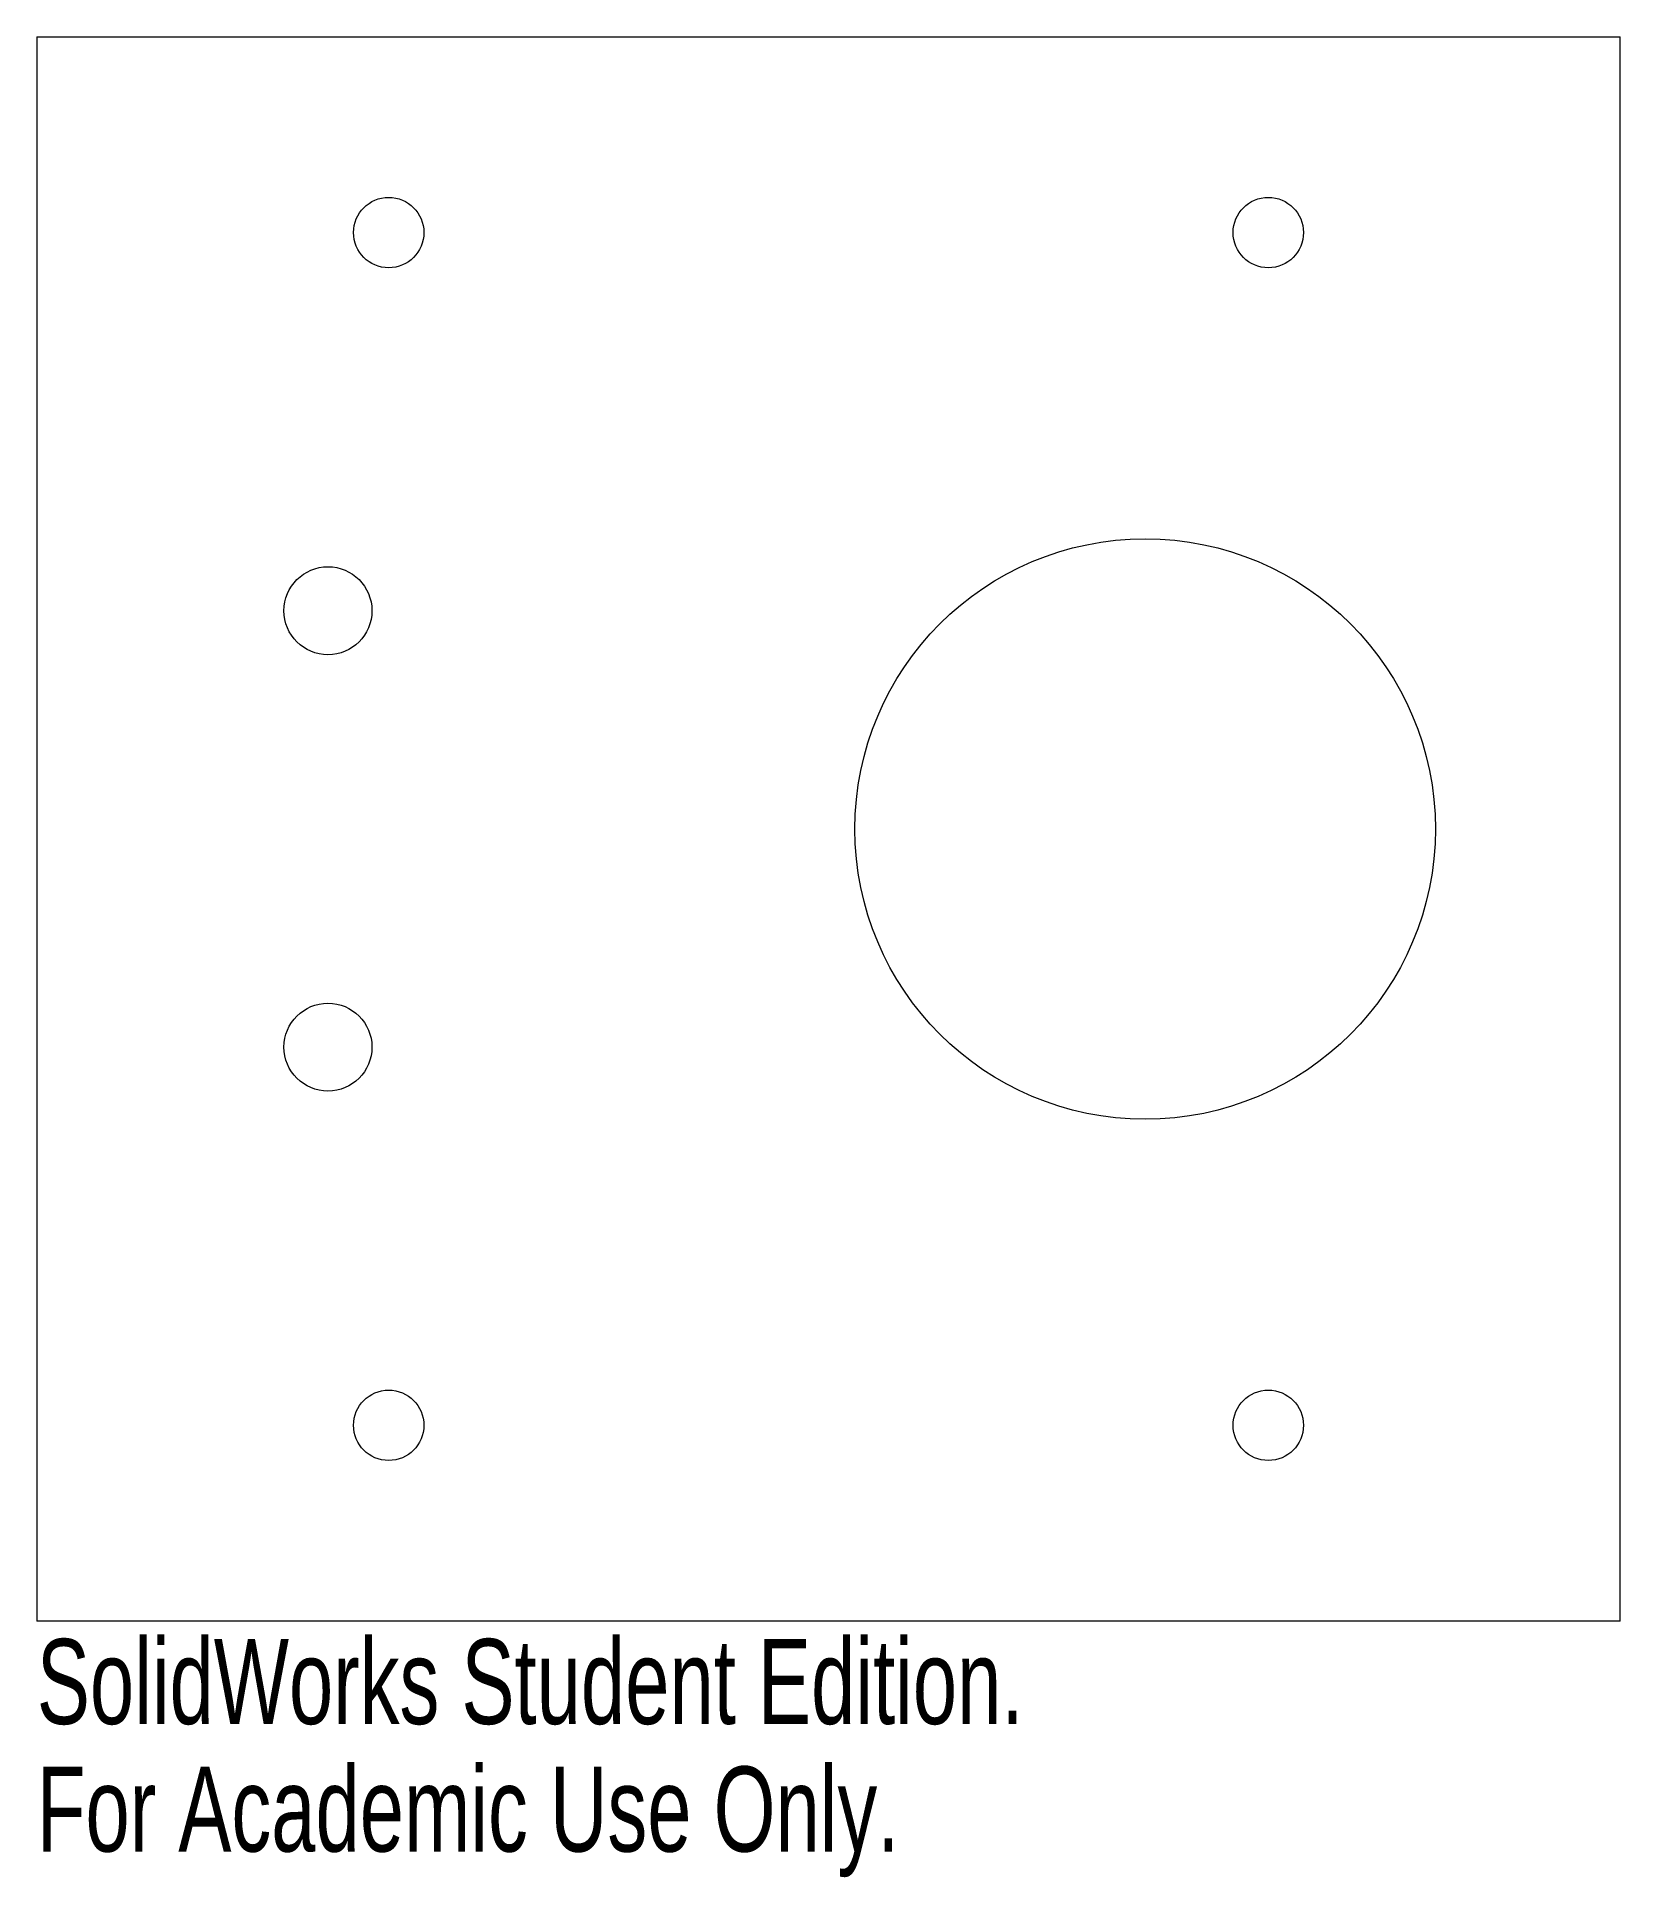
# Model space of a CAD drawing. Header units: millimetres. Extents: x 0 to 90, y -37 to 68.
import ezdxf

# ---------------------------------------------------------------- set-up
doc = ezdxf.new("R2010")
doc.units = ezdxf.units.MM
doc.styles.add('SLDTEXTSTYLE0', font='TXT', dxfattribs={"width": 0.7})

msp = doc.modelspace()

# ---------------------------------------------------------------- linework, layer by layer
at = {"color": 7, "linetype": 'Continuous', "lineweight": 15}
for p, q in [((0, 67.56), (90, 67.56)), ((0, 67.56), (0, -22.51)), ((90, -22.51), (90, 67.56)), ((90, -22.51), (0, -22.51))]:
    msp.add_line(p, q, dxfattribs=at)
for centre, radius in [((20, 56.43), 2), ((70, 56.43), 2), ((63, 22.52), 16.5), ((16.55, 34.93), 2.5), ((16.55, 10.12), 2.5), ((20, -11.38), 2), ((70, -11.38), 2)]:
    msp.add_circle(centre, radius, dxfattribs=at)

# ---------------------------------------------------------------- texts
at = {"color": 7, "linetype": 'Continuous', "char_height": 4.8336, "attachment_point": 1, "style": 'SLDTEXTSTYLE0'}
for s, insert in [('SolidWorks Student Edition.', (0, -23.53)), ('For Academic Use Only.', (0, -30.78))]:
    msp.add_mtext(s, dxfattribs=dict(at, insert=insert))

doc.saveas('drawing.dxf')
